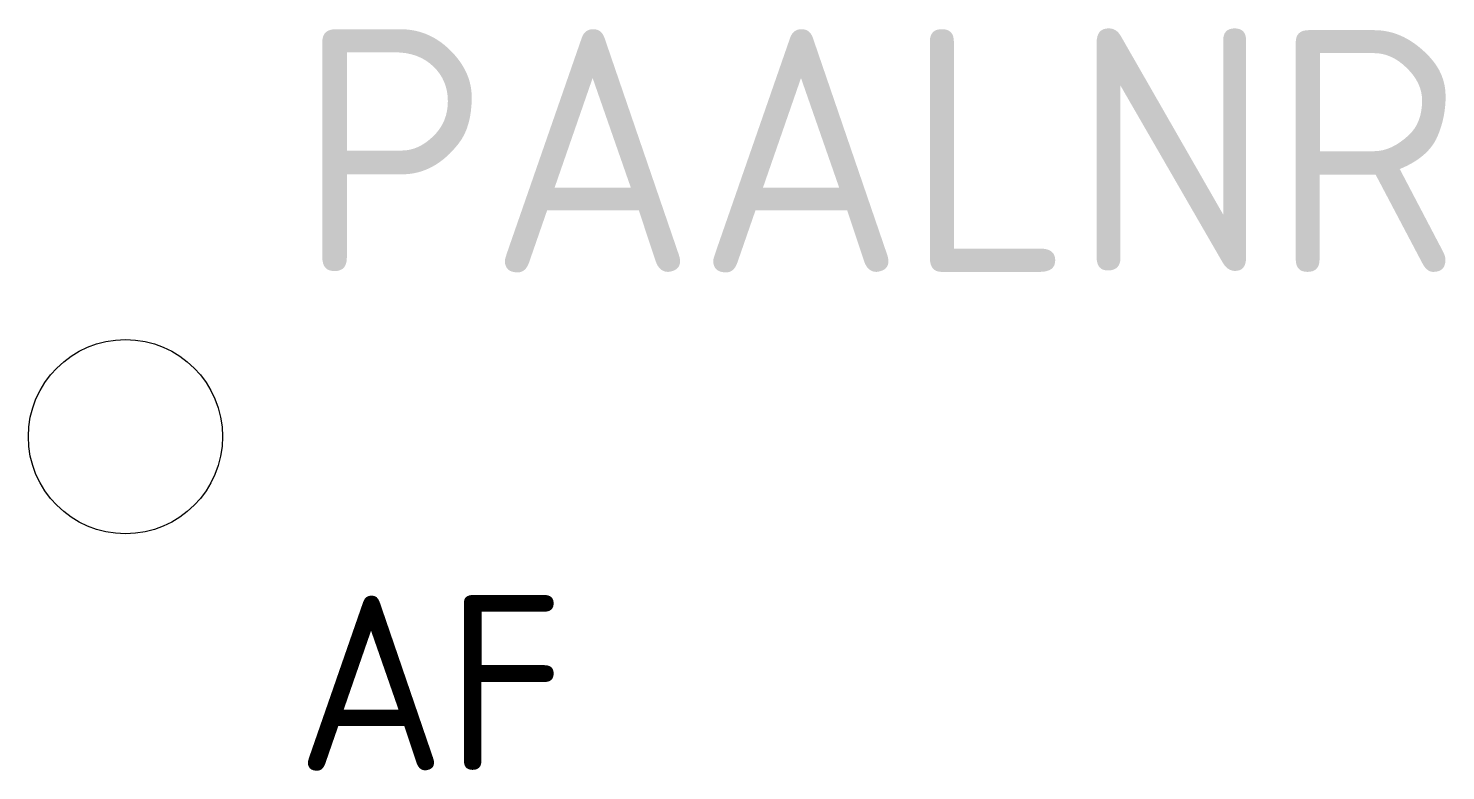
# Model space of a CAD drawing. Extents: x -1 to 13.6, y -3.4 to 4.2.
import ezdxf

# ---------------------------------------------------------------- set-up
doc = ezdxf.new("R2010")
doc.units = 0
doc.header["$LTSCALE"] = 50
doc.header["$MEASUREMENT"] = 0
doc.layers.get('0').update_dxf_attribs({"linetype": 'CONTINUOUS'})
doc.styles.add('NLCS-ISO', font='NLCS-ISO.ttf')

msp = doc.modelspace()

# ---------------------------------------------------------------- linework, layer by layer
msp.add_circle((0, 0), 1)

# ---------------------------------------------------------------- texts
at = {"style": 'NLCS-ISO'}
for tag, p, height in [('PAALNR', (1.771, 1.697), 2.5), ('AF', (1.755, -3.437), 1.8)]:
    msp.add_attdef(tag, p, '', height=height, dxfattribs=at)

doc.saveas('drawing.dxf')
